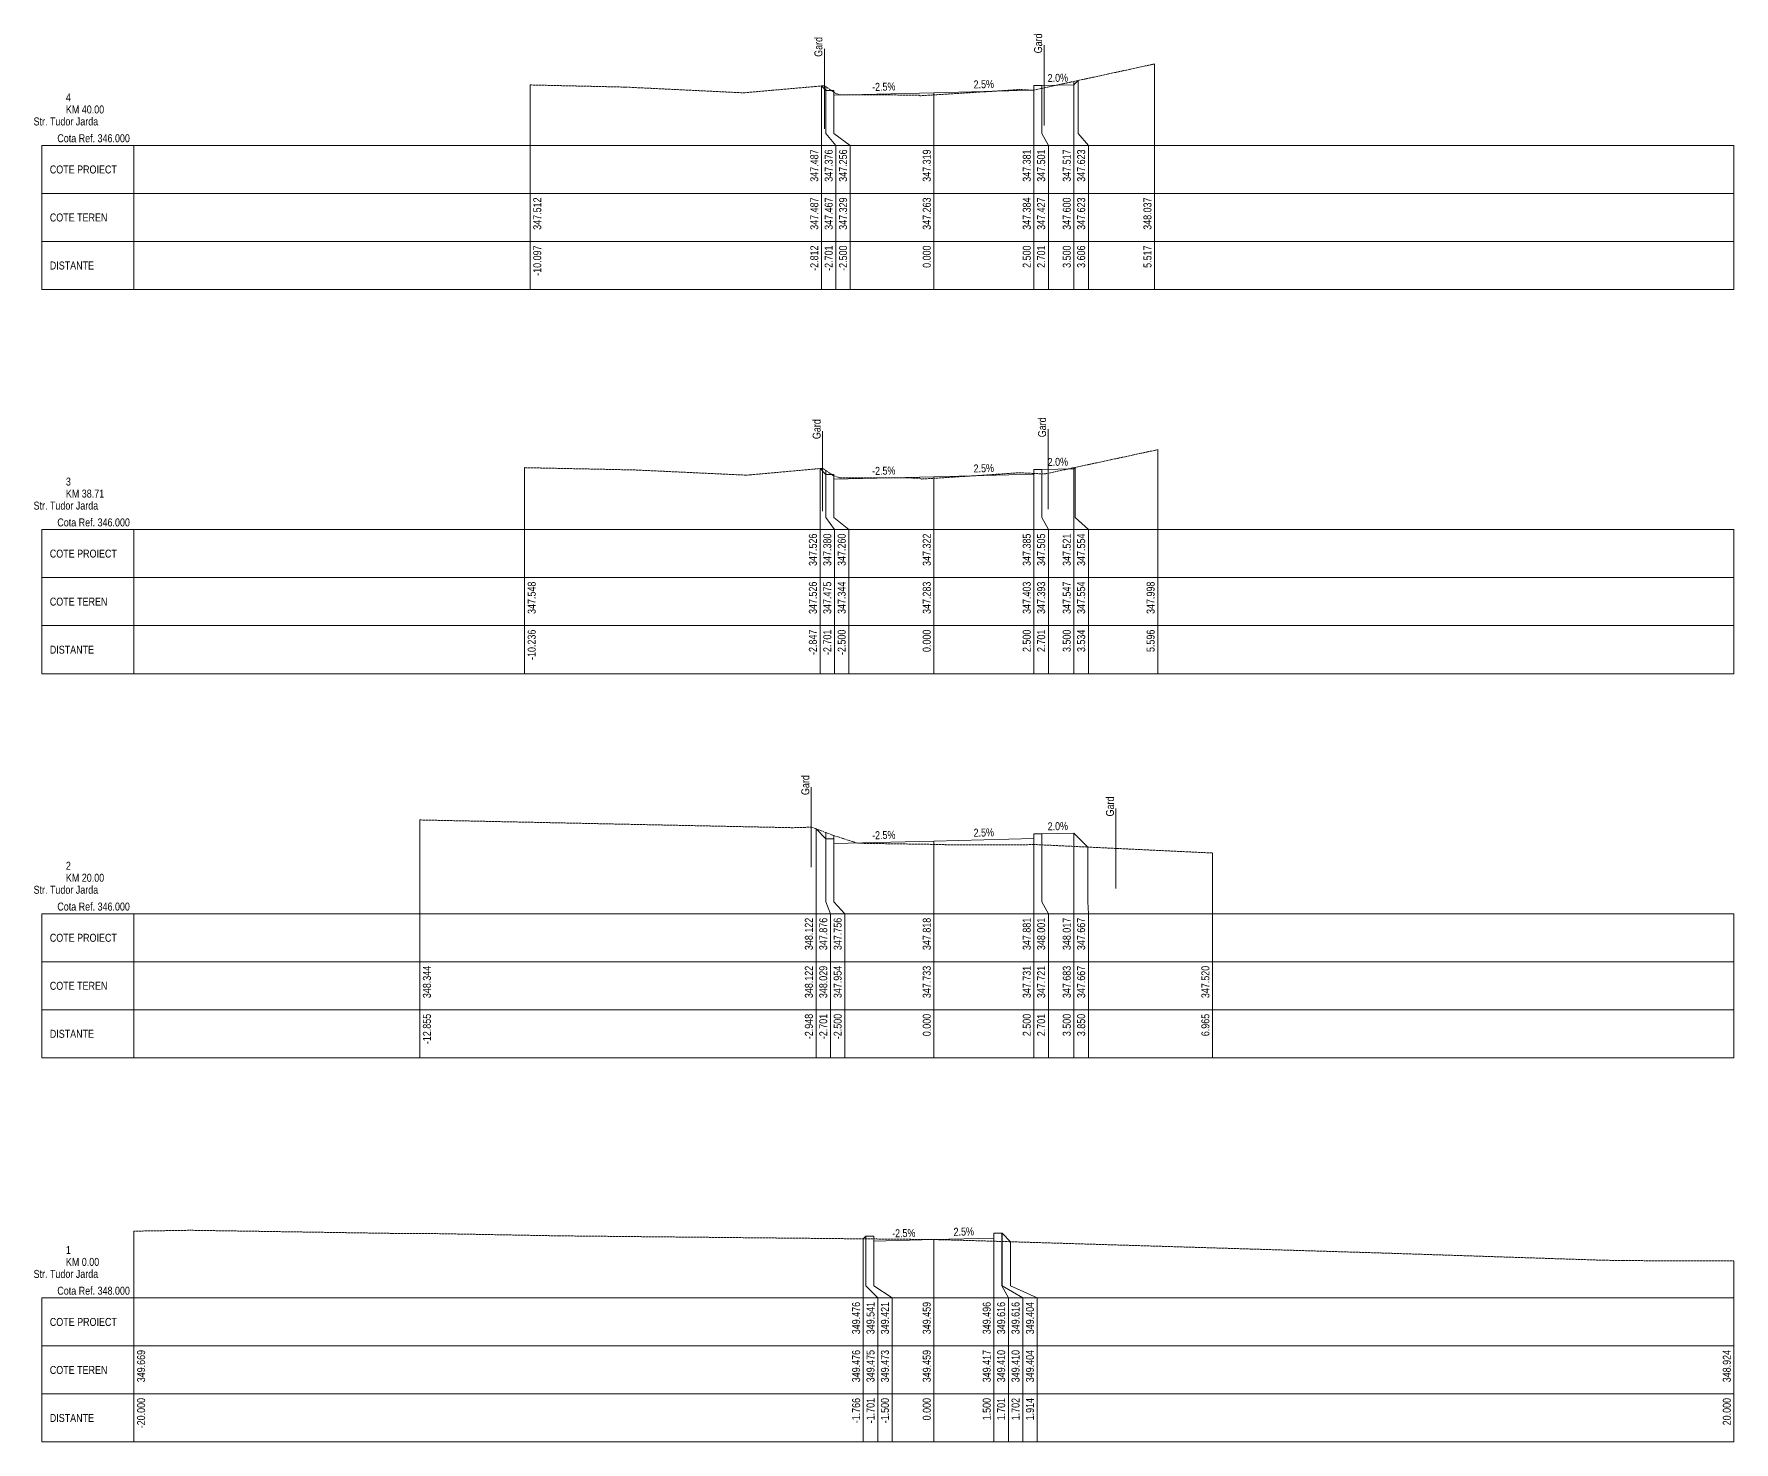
# Paper-space layout 'Str. Tudor Jarda-XS-1' of a CAD drawing. Extents: x 5 to 860, y 10 to 5944.
# Drawn here: x 5 to 430, y 10 to 361.8 of the extents above; entities that cross this region are included whole.
import ezdxf
from ezdxf.enums import TextEntityAlignment as Align

# ---------------------------------------------------------------- set-up
doc = ezdxf.new("R2010")
doc.units = 0
doc.linetypes.add('DASHED2', pattern=[0.375, 0.25, -0.125])
doc.layers.add('ARD-No Plot', color=1, linetype='Continuous', lineweight=0, plot=False)
for name, color, linetype, lineweight in [('DESIGN-TEXT', 7, 'Continuous', 0), ('EXISTING-TEXT', 7, 'Continuous', 0), ('LINES', 7, 'Continuous', 0), ('Text', 7, 'Continuous', 0), ('X-RL', 7, 'Continuous', 0), ('XPLOT-DESIGN', 5, 'Continuous', 0), ('XPLOT-EXISTING', 3, 'DASHED2', 0), ('XPLOT-GRADE', 7, 'Continuous', 0), ('XPLOT-KM', 7, 'Continuous', 0), ('XPLOT-TITLE', 7, 'Continuous', 0)]:
    doc.layers.add(name, color=color, linetype=linetype, lineweight=lineweight)
doc.styles.add('Arial', font='arial.ttf', dxfattribs={"width": 0.8})

psp = doc.layouts.new('Str. Tudor Jarda-XS-1')

# ---------------------------------------------------------------- linework, layer by layer
at = {"layer": 'LINES'}
for p, q in [((202.61, 358.143), (202.61, 338.143)), ((257.541, 359.023), (257.541, 339.023)), ((285.172, 337), (285.172, 354.37)), ((285.172, 337), (285.172, 354.37)), ((129.031, 337), (129.031, 349.116)), ((129.031, 337), (129.031, 349.116)), ((201.882, 337), (201.882, 348.871)), ((201.882, 337), (201.882, 348.871)), ((201.882, 337), (201.882, 348.871)), ((202.99, 337), (202.99, 348.674)), ((202.99, 337), (202.99, 348.674)), ((202.99, 337), (202.99, 348.674)), ((257.01, 337), (257.01, 349.013)), ((257.01, 337), (257.01, 349.013)), ((257.01, 337), (257.01, 349.013)), ((265, 337), (265, 350.002)), ((265, 337), (265, 350.002)), ((265, 337), (265, 350.002)), ((266.058, 337), (266.058, 350.231)), ((266.058, 337), (266.058, 350.231)), ((266.058, 337), (266.058, 350.231)), ((205, 337), (205, 347.293)), ((205, 337), (205, 347.293)), ((205, 337), (205, 347.293)), ((230, 337), (230, 347.188)), ((230, 337), (230, 347.188)), ((230, 337), (230, 347.188)), ((255, 337), (255, 347.836)), ((255, 337), (255, 347.836)), ((255, 337), (255, 347.836)), ((129.031, 334), (129.031, 337)), ((129.031, 334), (129.031, 337)), ((201.882, 334), (201.882, 337)), ((201.882, 334), (201.882, 337)), ((201.882, 334), (201.882, 337)), ((205.482, 334), (202.99, 337)), ((205.482, 334), (202.99, 337)), ((205.482, 334), (202.99, 337)), ((209.082, 334), (205, 337)), ((209.082, 334), (205, 337)), ((209.082, 334), (205, 337)), ((230, 334), (230, 337)), ((230, 334), (230, 337)), ((230, 334), (230, 337)), ((255, 334), (255, 337)), ((255, 334), (255, 337)), ((255, 334), (255, 337)), ((258.6, 334), (257.01, 337)), ((258.6, 334), (257.01, 337)), ((258.6, 334), (257.01, 337)), ((265, 334), (265, 337)), ((265, 334), (265, 337)), ((265, 334), (265, 337)), ((268.6, 334), (266.058, 337)), ((268.6, 334), (266.058, 337)), ((268.6, 334), (266.058, 337)), ((285.172, 334), (285.172, 337)), ((285.172, 334), (285.172, 337)), ((6.982, 322), (6.982, 334)), ((6.982, 334), (30, 334)), ((30, 298), (30, 334)), ((30, 334), (430, 334)), ((129.031, 298), (129.031, 334)), ((129.031, 298), (129.031, 334)), ((201.882, 298), (201.882, 334)), ((201.882, 298), (201.882, 334)), ((201.882, 298), (201.882, 334)), ((205.482, 298), (205.482, 334)), ((205.482, 298), (205.482, 334)), ((205.482, 298), (205.482, 334)), ((209.082, 298), (209.082, 334)), ((209.082, 298), (209.082, 334)), ((209.082, 298), (209.082, 334)), ((230, 298), (230, 334)), ((230, 298), (230, 334)), ((230, 298), (230, 334)), ((255, 298), (255, 334)), ((255, 298), (255, 334)), ((255, 298), (255, 334)), ((258.6, 298), (258.6, 334)), ((258.6, 298), (258.6, 334)), ((258.6, 298), (258.6, 334)), ((265, 298), (265, 334)), ((265, 298), (265, 334)), ((265, 298), (265, 334)), ((268.6, 298), (268.6, 334)), ((268.6, 298), (268.6, 334)), ((268.6, 298), (268.6, 334)), ((285.172, 298), (285.172, 334)), ((285.172, 298), (285.172, 334)), ((430, 298), (430, 334)), ((6.982, 310), (6.982, 322)), ((6.982, 322), (30, 322)), ((30, 322), (6.982, 322)), ((30, 322), (430, 322)), ((6.982, 298), (6.982, 310)), ((6.982, 310), (30, 310)), ((30, 310), (6.982, 310)), ((30, 310), (430, 310)), ((30, 298), (6.982, 298)), ((30, 298), (430, 298)), ((202.171, 262.618), (202.171, 242.618)), ((258.519, 263.079), (258.519, 243.079)), ((285.963, 241), (285.963, 257.978)), ((285.963, 241), (285.963, 257.978)), ((127.643, 241), (127.643, 253.481)), ((127.643, 241), (127.643, 253.481)), ((201.532, 241), (201.532, 253.257)), ((201.532, 241), (201.532, 253.257)), ((201.532, 241), (201.532, 253.257)), ((202.99, 241), (202.99, 252.751)), ((202.99, 241), (202.99, 252.751)), ((202.99, 241), (202.99, 252.751)), ((205, 241), (205, 251.435)), ((205, 241), (205, 251.435)), ((205, 241), (205, 251.435)), ((230, 241), (230, 251.224)), ((230, 241), (230, 251.224)), ((230, 241), (230, 251.224)), ((255, 241), (255, 252.03)), ((255, 241), (255, 252.03)), ((255, 241), (255, 252.03)), ((257.01, 241), (257.01, 253.049)), ((257.01, 241), (257.01, 253.049)), ((257.01, 241), (257.01, 253.049)), ((265, 241), (265, 253.472)), ((265, 241), (265, 253.472)), ((265, 241), (265, 253.472)), ((265.335, 241), (265.335, 253.544)), ((265.335, 241), (265.335, 253.544)), ((265.335, 241), (265.335, 253.544)), ((6.982, 226), (6.982, 238)), ((6.982, 238), (30, 238)), ((30, 202), (30, 238)), ((30, 238), (430, 238)), ((127.643, 238), (127.643, 241)), ((127.643, 238), (127.643, 241)), ((127.643, 202), (127.643, 238)), ((127.643, 202), (127.643, 238)), ((201.532, 238), (201.532, 241)), ((201.532, 238), (201.532, 241)), ((201.532, 238), (201.532, 241)), ((201.532, 202), (201.532, 238)), ((201.532, 202), (201.532, 238)), ((201.532, 202), (201.532, 238)), ((205.132, 238), (202.99, 241)), ((205.132, 238), (202.99, 241)), ((205.132, 238), (202.99, 241)), ((208.732, 238), (205, 241)), ((208.732, 238), (205, 241)), ((208.732, 238), (205, 241)), ((205.132, 202), (205.132, 238)), ((205.132, 202), (205.132, 238)), ((205.132, 202), (205.132, 238)), ((208.732, 202), (208.732, 238)), ((208.732, 202), (208.732, 238)), ((208.732, 202), (208.732, 238)), ((230, 238), (230, 241)), ((230, 238), (230, 241)), ((230, 238), (230, 241)), ((230, 202), (230, 238)), ((230, 202), (230, 238)), ((230, 202), (230, 238)), ((255, 238), (255, 241)), ((255, 238), (255, 241)), ((255, 238), (255, 241)), ((255, 202), (255, 238)), ((255, 202), (255, 238)), ((255, 202), (255, 238)), ((258.6, 238), (257.01, 241)), ((258.6, 238), (257.01, 241)), ((258.6, 238), (257.01, 241)), ((258.6, 202), (258.6, 238)), ((258.6, 202), (258.6, 238)), ((258.6, 202), (258.6, 238)), ((265, 238), (265, 241)), ((265, 238), (265, 241)), ((265, 238), (265, 241)), ((265, 202), (265, 238)), ((265, 202), (265, 238)), ((265, 202), (265, 238)), ((268.6, 238), (265.335, 241)), ((268.6, 238), (265.335, 241)), ((268.6, 238), (265.335, 241)), ((268.6, 202), (268.6, 238)), ((268.6, 202), (268.6, 238)), ((268.6, 202), (268.6, 238)), ((285.963, 238), (285.963, 241)), ((285.963, 238), (285.963, 241)), ((285.963, 202), (285.963, 238)), ((285.963, 202), (285.963, 238)), ((430, 202), (430, 238)), ((6.982, 214), (6.982, 226)), ((6.982, 226), (30, 226)), ((30, 226), (6.982, 226)), ((30, 226), (430, 226)), ((6.982, 202), (6.982, 214)), ((6.982, 214), (30, 214)), ((30, 214), (6.982, 214)), ((30, 214), (430, 214)), ((30, 202), (6.982, 202)), ((30, 202), (430, 202)), ((199.345, 173.668), (199.345, 153.668)), ((275.498, 168.332), (275.498, 148.332)), ((101.446, 145), (101.446, 165.441)), ((101.446, 145), (101.446, 165.441)), ((200.525, 145), (200.525, 163.224)), ((200.525, 145), (200.525, 163.224)), ((200.525, 145), (200.525, 163.224)), ((202.99, 145), (202.99, 162.295)), ((202.99, 145), (202.99, 162.295)), ((202.99, 145), (202.99, 162.295)), ((205, 145), (205, 161.538)), ((205, 145), (205, 161.538)), ((205, 145), (205, 161.538)), ((257.01, 145), (257.01, 162.008)), ((257.01, 145), (257.01, 162.008)), ((257.01, 145), (257.01, 162.008)), ((265, 145), (265, 162.168)), ((265, 145), (265, 162.168)), ((265, 145), (265, 162.168)), ((230, 145), (230, 160.183)), ((230, 145), (230, 160.183)), ((230, 145), (230, 160.183)), ((255, 145), (255, 160.808)), ((255, 145), (255, 160.808)), ((255, 145), (255, 160.808)), ((268.503, 145), (268.503, 158.665)), ((268.503, 145), (268.503, 158.665)), ((268.503, 145), (268.503, 158.665)), ((299.653, 145), (299.653, 157.196)), ((299.653, 145), (299.653, 157.196)), ((101.446, 142), (101.446, 145)), ((101.446, 142), (101.446, 145)), ((200.525, 142), (200.525, 145)), ((200.525, 142), (200.525, 145)), ((200.525, 142), (200.525, 145)), ((204.125, 142), (202.99, 145)), ((204.125, 142), (202.99, 145)), ((204.125, 142), (202.99, 145)), ((207.725, 142), (205, 145)), ((207.725, 142), (205, 145)), ((207.725, 142), (205, 145)), ((230, 142), (230, 145)), ((230, 142), (230, 145)), ((230, 142), (230, 145)), ((255, 142), (255, 145)), ((255, 142), (255, 145)), ((255, 142), (255, 145)), ((258.6, 142), (257.01, 145)), ((258.6, 142), (257.01, 145)), ((258.6, 142), (257.01, 145)), ((265, 142), (265, 145)), ((265, 142), (265, 145)), ((265, 142), (265, 145)), ((268.6, 142), (268.503, 145)), ((268.6, 142), (268.503, 145)), ((268.6, 142), (268.503, 145)), ((299.653, 142), (299.653, 145)), ((299.653, 142), (299.653, 145)), ((6.982, 130), (6.982, 142)), ((6.982, 142), (30, 142)), ((30, 106), (30, 142)), ((30, 142), (430, 142)), ((101.446, 106), (101.446, 142)), ((101.446, 106), (101.446, 142)), ((200.525, 106), (200.525, 142)), ((200.525, 106), (200.525, 142)), ((200.525, 106), (200.525, 142)), ((204.125, 106), (204.125, 142)), ((204.125, 106), (204.125, 142)), ((204.125, 106), (204.125, 142)), ((207.725, 106), (207.725, 142)), ((207.725, 106), (207.725, 142)), ((207.725, 106), (207.725, 142)), ((230, 106), (230, 142)), ((230, 106), (230, 142)), ((230, 106), (230, 142)), ((255, 106), (255, 142)), ((255, 106), (255, 142)), ((255, 106), (255, 142)), ((258.6, 106), (258.6, 142)), ((258.6, 106), (258.6, 142)), ((258.6, 106), (258.6, 142)), ((265, 106), (265, 142)), ((265, 106), (265, 142)), ((265, 106), (265, 142)), ((268.6, 106), (268.6, 142)), ((268.6, 106), (268.6, 142)), ((268.6, 106), (268.6, 142)), ((299.653, 106), (299.653, 142)), ((299.653, 106), (299.653, 142)), ((430, 106), (430, 142)), ((6.982, 118), (6.982, 130)), ((6.982, 130), (30, 130)), ((30, 130), (6.982, 130)), ((30, 130), (430, 130)), ((6.982, 106), (6.982, 118)), ((6.982, 118), (30, 118)), ((30, 118), (6.982, 118)), ((30, 118), (430, 118)), ((30, 106), (6.982, 106)), ((30, 106), (430, 106)), ((30, 49), (30, 62.69)), ((30, 49), (30, 62.69)), ((212.34, 49), (212.34, 60.761)), ((212.34, 49), (212.34, 60.761)), ((212.34, 49), (212.34, 60.761)), ((212.99, 49), (212.99, 61.411)), ((212.99, 49), (212.99, 61.411)), ((212.99, 49), (212.99, 61.411)), ((215, 49), (215, 60.735)), ((215, 49), (215, 60.735)), ((215, 49), (215, 60.735)), ((230, 49), (230, 60.586)), ((230, 49), (230, 60.586)), ((230, 49), (230, 60.586)), ((245, 49), (245, 60.961)), ((245, 49), (245, 60.961)), ((245, 49), (245, 60.961)), ((247.01, 49), (247.01, 62.161)), ((247.01, 49), (247.01, 62.161)), ((247.01, 49), (247.01, 62.161)), ((247.02, 49), (247.02, 62.161)), ((247.02, 49), (247.02, 62.161)), ((247.02, 49), (247.02, 62.161)), ((249.141, 49), (249.141, 60.041)), ((249.141, 49), (249.141, 60.041)), ((249.141, 49), (249.141, 60.041)), ((430, 49), (430, 55.243)), ((430, 49), (430, 55.243)), ((30, 46), (30, 49)), ((30, 46), (30, 49)), ((212.34, 46), (212.34, 49)), ((212.34, 46), (212.34, 49)), ((212.34, 46), (212.34, 49)), ((215.94, 46), (212.99, 49)), ((215.94, 46), (212.99, 49)), ((215.94, 46), (212.99, 49)), ((219.54, 46), (215, 49)), ((219.54, 46), (215, 49)), ((219.54, 46), (215, 49)), ((230, 46), (230, 49)), ((230, 46), (230, 49)), ((230, 46), (230, 49)), ((245, 46), (245, 49)), ((245, 46), (245, 49)), ((245, 46), (245, 49)), ((248.6, 46), (247.01, 49)), ((248.6, 46), (247.01, 49)), ((248.6, 46), (247.01, 49)), ((252.2, 46), (247.02, 49)), ((252.2, 46), (247.02, 49)), ((252.2, 46), (247.02, 49)), ((255.8, 46), (249.141, 49)), ((255.8, 46), (249.141, 49)), ((255.8, 46), (249.141, 49)), ((430, 46), (430, 49)), ((430, 46), (430, 49)), ((6.982, 34), (6.982, 46)), ((6.982, 46), (30, 46)), ((30, 10), (30, 46)), ((30, 10), (30, 46)), ((30, 10), (30, 46)), ((30, 46), (430, 46)), ((212.34, 10), (212.34, 46)), ((212.34, 10), (212.34, 46)), ((212.34, 10), (212.34, 46)), ((215.94, 10), (215.94, 46)), ((215.94, 10), (215.94, 46)), ((215.94, 10), (215.94, 46)), ((219.54, 10), (219.54, 46)), ((219.54, 10), (219.54, 46)), ((219.54, 10), (219.54, 46)), ((230, 10), (230, 46)), ((230, 10), (230, 46)), ((230, 10), (230, 46)), ((245, 10), (245, 46)), ((245, 10), (245, 46)), ((245, 10), (245, 46)), ((248.6, 10), (248.6, 46)), ((248.6, 10), (248.6, 46)), ((248.6, 10), (248.6, 46)), ((252.2, 10), (252.2, 46)), ((252.2, 10), (252.2, 46)), ((252.2, 10), (252.2, 46)), ((255.8, 10), (255.8, 46)), ((255.8, 10), (255.8, 46)), ((255.8, 10), (255.8, 46)), ((430, 10), (430, 46)), ((430, 10), (430, 46)), ((430, 10), (430, 46)), ((6.982, 22), (6.982, 34)), ((6.982, 34), (30, 34)), ((30, 34), (6.982, 34)), ((30, 34), (430, 34)), ((6.982, 10), (6.982, 22)), ((6.982, 22), (30, 22)), ((30, 22), (6.982, 22)), ((30, 22), (430, 22)), ((30, 10), (6.982, 10)), ((30, 10), (430, 10))]:
    psp.add_line(p, q, dxfattribs=at)
at = {"layer": 'XPLOT-DESIGN'}
for p, q in [((201.882, 348.871), (202.99, 347.763)), ((255, 347.813), (255.01, 349.013)), ((255.01, 349.013), (257.01, 349.013)), ((257.01, 349.013), (265, 349.173)), ((265, 349.173), (266.058, 350.231)), ((202.99, 347.763), (204.99, 347.763)), ((204.99, 347.763), (205, 346.563)), ((205, 346.563), (230, 347.188)), ((230, 347.188), (255, 347.813)), ((201.532, 253.257), (202.99, 251.799)), ((202.99, 251.799), (204.99, 251.799)), ((204.99, 251.799), (205, 250.599)), ((205, 250.599), (230, 251.224)), ((230, 251.224), (255, 251.849)), ((255, 251.849), (255.01, 253.049)), ((255.01, 253.049), (257.01, 253.049)), ((257.01, 253.049), (265, 253.209)), ((265, 253.209), (265.335, 253.544)), ((200.525, 163.224), (202.99, 160.758)), ((255, 160.808), (255.01, 162.008)), ((255.01, 162.008), (257.01, 162.008)), ((257.01, 162.008), (265, 162.168)), ((265, 162.168), (268.503, 158.665)), ((202.99, 160.758), (204.99, 160.758)), ((204.99, 160.758), (205, 159.558)), ((205, 159.558), (230, 160.183)), ((230, 160.183), (255, 160.808)), ((212.34, 60.761), (212.99, 61.411)), ((212.99, 61.411), (214.99, 61.411)), ((214.99, 61.411), (215, 60.211)), ((215, 60.211), (230, 60.586)), ((230, 60.586), (245, 60.961)), ((245, 60.961), (245.01, 62.161)), ((245.01, 62.161), (247.01, 62.161)), ((247.01, 62.161), (247.02, 62.161)), ((247.02, 62.161), (249.141, 60.041))]:
    psp.add_line(p, q, dxfattribs=at)
at = {"layer": 'XPLOT-EXISTING'}
for p, q in [((266.058, 350.231), (285.172, 354.37)), ((129.031, 349.116), (152.977, 348.579)), ((152.977, 348.579), (182.378, 347.146)), ((182.378, 347.146), (201.882, 348.871)), ((201.882, 348.871), (202.61, 348.936)), ((202.61, 348.936), (202.99, 348.674)), ((202.99, 348.674), (205, 347.293)), ((257.01, 348.271), (265, 350.002)), ((265, 350.002), (266.058, 350.231)), ((205, 347.293), (205.445, 346.987)), ((205.445, 346.987), (206.433, 346.669)), ((206.433, 346.669), (224.537, 346.591)), ((224.537, 346.591), (226.329, 346.562)), ((226.329, 346.562), (226.566, 346.423)), ((226.566, 346.423), (230, 346.633)), ((230, 346.633), (246.026, 347.616)), ((230, 346.633), (230, 346.633)), ((246.026, 347.616), (251.325, 347.977)), ((251.325, 347.977), (254.86, 347.806)), ((254.86, 347.806), (255, 347.836)), ((255, 347.836), (257.01, 348.271)), ((265.335, 253.544), (285.963, 257.978)), ((127.643, 253.481), (155.177, 252.91)), ((155.177, 252.91), (183.144, 251.602)), ((183.144, 251.602), (201.532, 253.257)), ((201.532, 253.257), (202.171, 253.314)), ((202.171, 253.314), (202.99, 252.751)), ((202.99, 252.751), (204.823, 251.492)), ((204.823, 251.492), (205, 251.435)), ((205, 251.435), (206.466, 250.965)), ((206.466, 250.965), (223.483, 250.91)), ((223.483, 250.91), (226.478, 250.864)), ((226.478, 250.864), (226.875, 250.632)), ((226.875, 250.632), (230, 250.825)), ((230, 250.825), (241.841, 251.559)), ((230, 250.825), (230, 250.825)), ((241.841, 251.559), (251.27, 252.208)), ((251.27, 252.208), (255, 252.03)), ((255, 252.03), (257.01, 251.935)), ((257.01, 251.935), (257.697, 251.902)), ((257.697, 251.902), (265, 253.472)), ((265, 253.472), (265.335, 253.544)), ((101.446, 165.441), (191.569, 163.571)), ((191.569, 163.571), (194.558, 163.507)), ((194.558, 163.507), (197.386, 163.565)), ((197.386, 163.565), (199.345, 163.668)), ((199.345, 163.668), (200.525, 163.224)), ((200.525, 163.224), (202.99, 162.295)), ((202.99, 162.295), (205, 161.538)), ((205, 161.538), (205, 161.538)), ((205, 161.538), (211.01, 159.61)), ((211.01, 159.61), (212.001, 159.607)), ((212.001, 159.607), (230, 159.335)), ((230, 159.335), (230, 159.335)), ((230, 159.335), (232.696, 159.294)), ((232.696, 159.294), (232.781, 159.244)), ((232.781, 159.244), (252.674, 159.201)), ((252.674, 159.201), (254.552, 159.33)), ((254.552, 159.33), (255, 159.309)), ((255, 159.309), (257.01, 159.213)), ((257.01, 159.213), (265, 158.832)), ((265, 158.832), (268.503, 158.665)), ((268.503, 158.665), (299.595, 157.184)), ((299.595, 157.184), (299.653, 157.196)), ((30, 62.69), (44.077, 62.904)), ((30, 62.69), (30, 62.69)), ((44.077, 62.904), (94.466, 62.134)), ((94.466, 62.134), (105.73, 62.068)), ((105.73, 62.068), (136.308, 61.513)), ((136.308, 61.513), (212.34, 60.761)), ((212.34, 60.761), (212.99, 60.755)), ((212.99, 60.755), (215, 60.735)), ((215, 60.735), (230, 60.586)), ((230, 60.586), (230, 60.586)), ((230, 60.586), (230, 60.586)), ((230, 60.586), (238.704, 60.355)), ((238.704, 60.355), (245, 60.165)), ((245, 60.165), (247.01, 60.105)), ((247.01, 60.105), (247.02, 60.105)), ((247.02, 60.105), (249.141, 60.041)), ((249.141, 60.041), (250.285, 60.006)), ((250.285, 60.006), (341.932, 57.226)), ((341.932, 57.226), (397.258, 55.42)), ((397.258, 55.42), (402.279, 55.346)), ((402.279, 55.346), (407.553, 55.309)), ((407.553, 55.309), (430, 55.243)), ((430, 55.243), (430, 55.243))]:
    psp.add_line(p, q, dxfattribs=at)

# ---------------------------------------------------------------- texts
at = {"layer": 'ARD-No Plot', "style": 'Arial', "width": 0.8}
for p in [(13, 339), (13, 243), (13, 147), (13, 51)]:
    psp.add_text('Str. Tudor Jarda', height=2, dxfattribs=at).set_placement(p, align=Align.CENTER)
at = {"layer": 'DESIGN-TEXT', "style": 'Arial', "width": 0.8}
for s, p in [('347.487', (201.082, 333)), ('347.376', (204.682, 333)), ('347.256', (208.282, 333)), ('347.319', (229.2, 333)), ('347.381', (254.2, 333)), ('347.501', (257.8, 333)), ('347.517', (264.2, 333)), ('347.623', (267.8, 333)), ('347.526', (200.732, 237)), ('347.380', (204.332, 237)), ('347.260', (207.932, 237)), ('347.322', (229.2, 237)), ('347.385', (254.2, 237)), ('347.505', (257.8, 237)), ('347.521', (264.2, 237)), ('347.554', (267.8, 237)), ('348.122', (199.725, 141)), ('347.876', (203.325, 141)), ('347.756', (206.925, 141)), ('347.818', (229.2, 141)), ('347.881', (254.2, 141)), ('348.001', (257.8, 141)), ('348.017', (264.2, 141)), ('347.667', (267.8, 141)), ('349.476', (211.54, 45)), ('349.541', (215.14, 45)), ('349.421', (218.74, 45)), ('349.459', (229.2, 45)), ('349.496', (244.2, 45)), ('349.616', (247.8, 45)), ('349.616', (251.4, 45)), ('349.404', (255, 45))]:
    psp.add_text(s, height=2, rotation=90, dxfattribs=at).set_placement(p, align=Align.RIGHT)
at = {"layer": 'EXISTING-TEXT', "style": 'Arial', "width": 0.8}
for s, p in [('347.512', (131.831, 321)), ('347.487', (201.082, 321)), ('347.467', (204.682, 321)), ('347.329', (208.282, 321)), ('347.263', (229.2, 321)), ('347.263', (229.2, 321)), ('347.384', (254.2, 321)), ('347.427', (257.8, 321)), ('347.600', (264.2, 321)), ('347.623', (267.8, 321)), ('348.037', (284.372, 321)), ('347.548', (130.443, 225)), ('347.526', (200.732, 225)), ('347.475', (204.332, 225)), ('347.344', (207.932, 225)), ('347.283', (229.2, 225)), ('347.283', (229.2, 225)), ('347.403', (254.2, 225)), ('347.393', (257.8, 225)), ('347.547', (264.2, 225)), ('347.554', (267.8, 225)), ('347.998', (285.163, 225)), ('348.344', (104.246, 129)), ('348.122', (199.725, 129)), ('348.029', (203.325, 129)), ('347.954', (206.925, 129)), ('347.954', (206.925, 129)), ('347.733', (229.2, 129)), ('347.733', (229.2, 129)), ('347.731', (254.2, 129)), ('347.721', (257.8, 129)), ('347.683', (264.2, 129)), ('347.667', (267.8, 129)), ('347.520', (298.853, 129)), ('349.669', (32.8, 33)), ('349.669', (32.8, 33)), ('349.476', (211.54, 33)), ('349.475', (215.14, 33)), ('349.473', (218.74, 33)), ('349.459', (229.2, 33)), ('349.459', (229.2, 33)), ('349.459', (229.2, 33)), ('349.417', (244.2, 33)), ('349.410', (247.8, 33)), ('349.410', (251.4, 33)), ('349.404', (255, 33)), ('348.924', (429.2, 33)), ('348.924', (429.2, 33))]:
    psp.add_text(s, height=2, rotation=90, dxfattribs=at).set_placement(p, align=Align.RIGHT)
at = {"layer": 'Text', "style": 'Arial', "width": 0.8}
for p in [(257.041, 357.023), (202.11, 356.143), (201.671, 260.618), (258.019, 261.079), (198.845, 171.668), (274.998, 166.332)]:
    psp.add_text('Gard', height=2, rotation=90, dxfattribs=at).set_placement(p)
for s, p in [('-10.097', (131.831, 309)), ('-10.097', (131.831, 309)), ('-2.812', (201.082, 309)), ('-2.812', (201.082, 309)), ('-2.812', (201.082, 309)), ('-2.701', (204.682, 309)), ('-2.701', (204.682, 309)), ('-2.701', (204.682, 309)), ('-2.500', (208.282, 309)), ('-2.500', (208.282, 309)), ('-2.500', (208.282, 309)), ('0.000', (229.2, 309)), ('0.000', (229.2, 309)), ('0.000', (229.2, 309)), ('2.500', (254.2, 309)), ('2.500', (254.2, 309)), ('2.500', (254.2, 309)), ('2.701', (257.8, 309)), ('2.701', (257.8, 309)), ('2.701', (257.8, 309)), ('3.500', (264.2, 309)), ('3.500', (264.2, 309)), ('3.500', (264.2, 309)), ('3.606', (267.8, 309)), ('3.606', (267.8, 309)), ('3.606', (267.8, 309)), ('5.517', (284.372, 309)), ('5.517', (284.372, 309)), ('-10.236', (130.443, 213)), ('-10.236', (130.443, 213)), ('-2.847', (200.732, 213)), ('-2.847', (200.732, 213)), ('-2.847', (200.732, 213)), ('-2.701', (204.332, 213)), ('-2.701', (204.332, 213)), ('-2.701', (204.332, 213)), ('-2.500', (207.932, 213)), ('-2.500', (207.932, 213)), ('-2.500', (207.932, 213)), ('0.000', (229.2, 213)), ('0.000', (229.2, 213)), ('0.000', (229.2, 213)), ('2.500', (254.2, 213)), ('2.500', (254.2, 213)), ('2.500', (254.2, 213)), ('2.701', (257.8, 213)), ('2.701', (257.8, 213)), ('2.701', (257.8, 213)), ('3.500', (264.2, 213)), ('3.500', (264.2, 213)), ('3.500', (264.2, 213)), ('3.534', (267.8, 213)), ('3.534', (267.8, 213)), ('3.534', (267.8, 213)), ('5.596', (285.163, 213)), ('5.596', (285.163, 213)), ('-12.855', (104.246, 117)), ('-12.855', (104.246, 117)), ('-2.948', (199.725, 117)), ('-2.948', (199.725, 117)), ('-2.948', (199.725, 117)), ('-2.701', (203.325, 117)), ('-2.701', (203.325, 117)), ('-2.701', (203.325, 117)), ('-2.500', (206.925, 117)), ('-2.500', (206.925, 117)), ('-2.500', (206.925, 117)), ('0.000', (229.2, 117)), ('0.000', (229.2, 117)), ('0.000', (229.2, 117)), ('2.500', (254.2, 117)), ('2.500', (254.2, 117)), ('2.500', (254.2, 117)), ('2.701', (257.8, 117)), ('2.701', (257.8, 117)), ('2.701', (257.8, 117)), ('3.500', (264.2, 117)), ('3.500', (264.2, 117)), ('3.500', (264.2, 117)), ('3.850', (267.8, 117)), ('3.850', (267.8, 117)), ('3.850', (267.8, 117)), ('6.965', (298.853, 117)), ('6.965', (298.853, 117)), ('-20.000', (32.8, 21)), ('-20.000', (32.8, 21)), ('-1.766', (211.54, 21)), ('-1.766', (211.54, 21)), ('-1.766', (211.54, 21)), ('-1.701', (215.14, 21)), ('-1.701', (215.14, 21)), ('-1.701', (215.14, 21)), ('-1.500', (218.74, 21)), ('-1.500', (218.74, 21)), ('-1.500', (218.74, 21)), ('0.000', (229.2, 21)), ('0.000', (229.2, 21)), ('0.000', (229.2, 21)), ('1.500', (244.2, 21)), ('1.500', (244.2, 21)), ('1.500', (244.2, 21)), ('1.701', (247.8, 21)), ('1.701', (247.8, 21)), ('1.701', (247.8, 21)), ('1.702', (251.4, 21)), ('1.702', (251.4, 21)), ('1.702', (251.4, 21)), ('1.914', (255, 21)), ('1.914', (255, 21)), ('1.914', (255, 21)), ('20.000', (429.2, 21)), ('20.000', (429.2, 21))]:
    psp.add_text(s, height=2, rotation=90, dxfattribs=at).set_placement(p, align=Align.RIGHT)
at = {"layer": 'X-RL', "style": 'Arial', "width": 0.8}
for s, p in [('Cota Ref. 346.000', (29, 334.8)), ('Cota Ref. 346.000', (29, 238.8)), ('Cota Ref. 346.000', (29, 142.8)), ('Cota Ref. 348.000', (29, 46.8))]:
    psp.add_text(s, height=2, dxfattribs=at).set_placement(p, align=Align.RIGHT)
at = {"layer": 'XPLOT-GRADE', "style": 'Arial', "width": 0.8}
for s, rotation, p in [('-2.5%', 1.4321, (217.48, 347.675)), ('2.5%', 1.4321, (242.48, 348.3)), ('2.0%', 1.14576, (260.989, 349.892)), ('2.0%', 1.14576, (260.989, 253.929)), ('-2.5%', 1.4321, (217.48, 251.711)), ('2.5%', 1.4321, (242.48, 252.336)), ('-2.5%', 1.4321, (217.48, 160.671)), ('2.5%', 1.4321, (242.48, 161.296)), ('2.0%', 1.14576, (260.989, 162.888)), ('-2.5%', 1.4321, (222.48, 61.198)), ('2.5%', 1.4321, (237.48, 61.573))]:
    psp.add_text(s, height=2, rotation=rotation, dxfattribs=at).set_placement(p, align=Align.CENTER)
at = {"layer": 'XPLOT-KM', "style": 'Arial', "width": 0.8}
for s, p in [('4', (13, 345)), ('KM 40.00', (13, 342)), ('3', (13, 249)), ('KM 38.71', (13, 246)), ('2', (13, 153)), ('KM 20.00', (13, 150)), ('1', (13, 57)), ('KM 0.00', (13, 54))]:
    psp.add_text(s, height=2, dxfattribs=at).set_placement(p)
at = {"layer": 'XPLOT-TITLE', "style": 'Arial', "width": 0.8}
for s, p in [('COTE PROIECT', (8.982, 327)), ('COTE TEREN', (8.982, 315)), ('DISTANTE', (8.982, 303)), ('COTE PROIECT', (8.982, 231)), ('COTE TEREN', (8.982, 219)), ('DISTANTE', (8.982, 207)), ('COTE PROIECT', (8.982, 135)), ('COTE TEREN', (8.982, 123)), ('DISTANTE', (8.982, 111)), ('COTE PROIECT', (8.982, 39)), ('COTE TEREN', (8.982, 27)), ('DISTANTE', (8.982, 15))]:
    psp.add_text(s, height=2, dxfattribs=at).set_placement(p)

doc.saveas('drawing.dxf')
